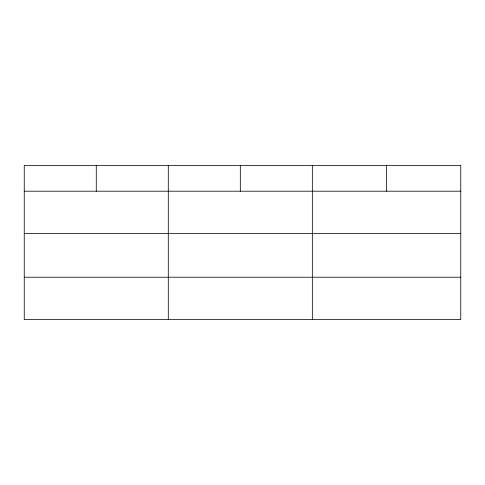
<?xml version="1.0" encoding="UTF-8"?>
<svg xmlns="http://www.w3.org/2000/svg" width="485" height="485" viewBox="0 0 485 485"><rect width="100%" height="100%" fill="white"/><g stroke="black" fill="none" stroke-linecap="round" stroke-linejoin="round"><path stroke-width="0.73" d="M460.75 233.57L460.75 165.409L24.25 165.409L24.25 319.591L460.75 319.591L460.75 233.57L24.25 233.57M24.25 191.199L460.75 191.199M24.25 277.22L460.75 277.22M386.545 165.409L386.545 191.199M312.34 165.409L312.34 319.591M240.317 165.409L240.317 191.199M168.295 165.409L168.295 319.591M96.272 165.409L96.272 191.199"/></g></svg>
